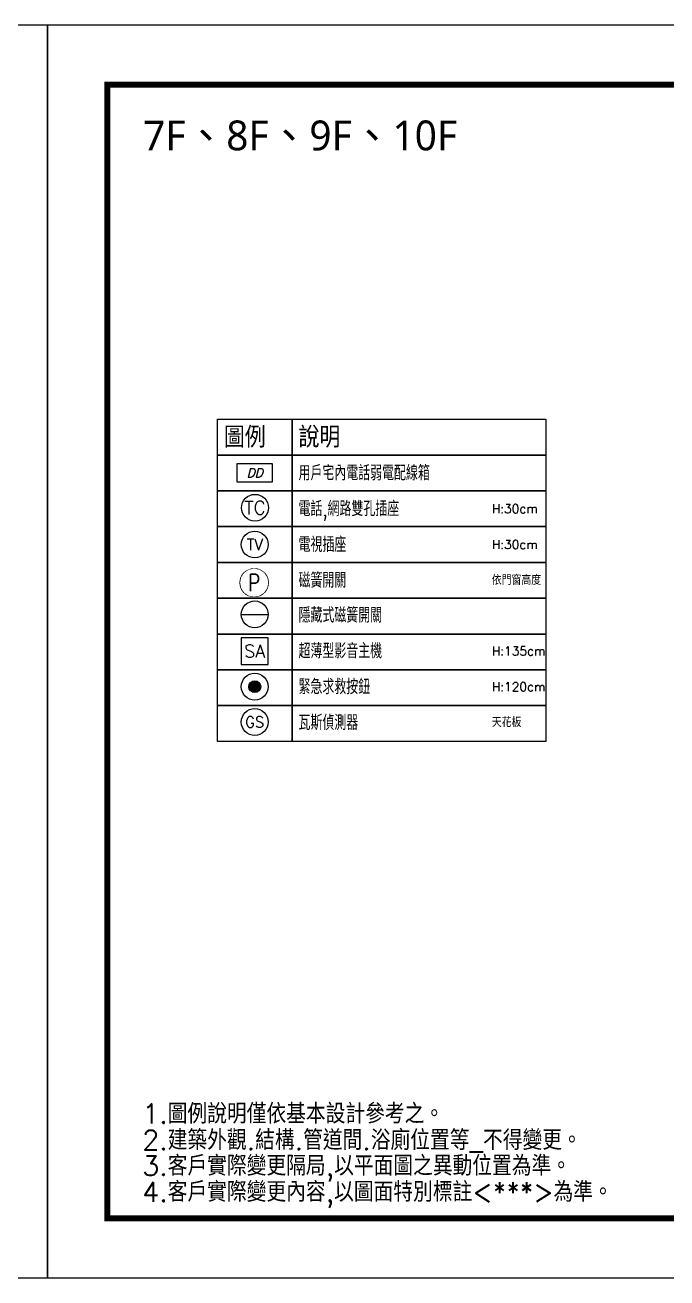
# Model space of a CAD drawing. Extents: x 489590 to 931630, y 16852 to 52972.
# Drawn here: x 501432 to 502507, y 50872 to 52972 of the extents above; entities that cross this region are included whole.
import ezdxf
from ezdxf.enums import TextEntityAlignment as Align

# ---------------------------------------------------------------- set-up
doc = ezdxf.new("R2010")
doc.units = 0
doc.header["$LTSCALE"] = 50
for name, color, linetype in [('08', 8, 'Continuous'), ('0SA-住戶弱電設備', 151, 'Continuous'), ('DIM', 6, 'Continuous'), ('SA', 112, 'Continuous'), ('T', 7, 'Continuous'), ('text', 4, 'Continuous'), ('TV', 151, 'Continuous'), ('TX', 4, 'Continuous'), ('網路', 3, 'Continuous'), ('防盜對講', 2, 'Continuous')]:
    doc.layers.add(name, color=color, linetype=linetype)
doc.styles.add('CHINA', font='SIMPLEX.shx', dxfattribs={"bigfont": 'CHINESET.shx'})
doc.styles.add('NAME', font='italicc.shx', dxfattribs={"bigfont": 'chineset.shx'})
doc.styles.add('SINGLE', font='SIMPLEX.shx', dxfattribs={"width": 0.8, "bigfont": 'chineset.shx'})
doc.styles.get("Standard").update_dxf_attribs({"font": 'txt.shx', "bigfont": 'chineset.shx'})
doc.styles.add('微軟正黑體', font='MSJH_0.TTF')

# ---------------------------------------------------------------- blocks, each defined once
blk = doc.blocks.new('A$C6F4479EE')
at = {"layer": '08'}
blk.add_lwpolyline([(0, 2100), (0, 0), (2970, 0), (2970, 2100)], close=True, dxfattribs=at)
at = {"layer": '08', "color": 8, "true_color": 0x737373, "const_width": 10}
blk.add_lwpolyline([(2535.7, 2000), (100, 2000), (100, 100), (2870, 100), (2870, 1814.8)], dxfattribs=at)
blk = doc.blocks.new('A$C057A232C')
at = {"layer": 'text', "style": 'CHINA'}
for s, p in [('1.圖例說明僅依基本設計參考之。', (1555.8, 333.1)), ('2.建築外觀.結構.管道間.浴廁位置等_不得變更。', (1555.8, 288.9)), ('3.客戶實際變更隔局,以平面圖之異動位置為準。', (1555.8, 245.8)), ('4.客戶實際變更內容,以圖面特別標註<***>為準。', (1555.8, 202))]:
    blk.add_text(s, height=33.075, dxfattribs=at).set_placement(p)
blk = doc.blocks.new('用戶宅內智能配線箱')
at = {"linetype": 'Continuous'}
blk.add_lwpolyline([(-20, -10), (20, -10), (20, 10), (-20, 10)], close=True, dxfattribs=at)
at = {"style": 'NAME'}
blk.add_text('DD', height=10, dxfattribs=at).set_placement((0, 0), align=Align.MIDDLE)
blk = doc.blocks.new('TC')
at = {"color": 7, "linetype": 'Continuous'}
blk.add_circle((0, 0), 15, dxfattribs=at)
at = {"linetype": 'Continuous'}
blk.add_text('TC', height=15, dxfattribs=at).set_placement((0, 0), align=Align.MIDDLE_CENTER)
blk = doc.blocks.new('電視插座')
at = {"linetype": 'Continuous'}
blk.add_circle((0, 0), 15, dxfattribs=at)
at = {"width": 1}
blk.add_text('TV', height=12.56, dxfattribs=at).set_placement((0, 0), align=Align.MIDDLE)
blk = doc.blocks.new('緊急求救按鈕')
blk.add_hatch(color=256).paths.add_polyline_path([(-6.7, 0, 1), (6.7, 0, 1)])
for radius in [15, 6.66]:
    blk.add_circle((0, 0), radius)
blk = doc.blocks.new('瓦斯偵測器')
at = {"linetype": 'Continuous'}
blk.add_circle((0, 0), 15, dxfattribs=at)
at = {"width": 1}
blk.add_text('GS', height=12, dxfattribs=at).set_placement((0, 0), align=Align.MIDDLE)
blk = doc.blocks.new('隱藏式磁簧開關')
at = {"layer": '防盜對講', "linetype": 'Continuous'}
blk.add_line((-15, 0), (15, 0), dxfattribs=at)
blk.add_circle((0, 0), 15, dxfattribs=at)
blk = doc.blocks.new('防盜螢幕對講機')
at = {"linetype": 'Continuous'}
blk.add_lwpolyline([(-15, -15), (15, -15), (15, 15), (-15, 15)], close=True, dxfattribs=at)
at = {"linetype": 'Continuous', "width": 1}
blk.add_text('SA', height=14.25, dxfattribs=at).set_placement((0, 0), align=Align.MIDDLE)
blk = doc.blocks.new('A$C7B722662')
at = {"layer": 'DIM'}
for points in [[(284.5, -660.7), (409.5, -660.7), (409.5, -720.7), (284.5, -720.7)], [(409.5, -660.7), (834.5, -660.7), (834.5, -720.7), (409.5, -720.7)], [(284.5, -720.7), (409.5, -720.7), (409.5, -780.7), (284.5, -780.7)], [(409.5, -720.7), (834.5, -720.7), (834.5, -780.7), (409.5, -780.7)], [(284.5, -780.7), (409.5, -780.7), (409.5, -840.7), (284.5, -840.7)], [(409.5, -780.7), (834.5, -780.7), (834.5, -840.7), (409.5, -840.7)], [(284.5, -840.7), (409.5, -840.7), (409.5, -900.7), (284.5, -900.7)], [(409.5, -840.7), (834.5, -840.7), (834.5, -900.7), (409.5, -900.7)], [(284.5, -900.7), (409.5, -900.7), (409.5, -960.7), (284.5, -960.7)], [(409.5, -900.7), (834.5, -900.7), (834.5, -960.7), (409.5, -960.7)], [(284.5, -960.7), (409.5, -960.7), (409.5, -1020.7), (284.5, -1020.7)], [(409.5, -960.7), (834.5, -960.7), (834.5, -1020.7), (409.5, -1020.7)], [(284.5, -1020.7), (409.5, -1020.7), (409.5, -1080.7), (284.5, -1080.7)], [(409.5, -1020.7), (834.5, -1020.7), (834.5, -1080.7), (409.5, -1080.7)], [(284.5, -1080.7), (409.5, -1080.7), (409.5, -1140.7), (284.5, -1140.7)], [(409.5, -1080.7), (834.5, -1080.7), (834.5, -1140.7), (409.5, -1140.7)], [(284.5, -1140.7), (409.5, -1140.7), (409.5, -1200.7), (284.5, -1200.7)], [(409.5, -1140.7), (834.5, -1140.7), (834.5, -1200.7), (409.5, -1200.7)]]:
    blk.add_lwpolyline(points, close=True, dxfattribs=at)
at = {"layer": 'SA', "xscale": 1.5, "yscale": 1.5, "zscale": 1.5}
for name, p in [('隱藏式磁簧開關', (347, -987.8)), ('防盜螢幕對講機', (347, -1049.5)), ('緊急求救按鈕', (347, -1109)), ('瓦斯偵測器', (347, -1168.2))]:
    blk.add_blockref(name, p, dxfattribs=at)
at = {"layer": 'T', "linetype": 'Continuous', "xscale": 1.5, "yscale": 1.5, "zscale": 1.5}
blk.add_blockref('TC', (347.5, -809.1), dxfattribs=at)
at = {"layer": 'TV', "xscale": 1.5, "yscale": 1.498176133402814, "zscale": 1.498176133402814}
blk.add_blockref('電視插座', (347, -870.7), dxfattribs=at)
at = {"layer": '網路', "xscale": 1.5, "yscale": 1.5, "zscale": 1.5}
blk.add_blockref('用戶宅內智能配線箱', (347, -750.7), dxfattribs=at)
at = {"layer": 'TX', "style": 'SINGLE'}
for s, p in [('圖例', (295.4, -690.7)), ('說明', (420.4, -690.7))]:
    blk.add_text(s, height=35, dxfattribs=at).set_placement(p, align=Align.MIDDLE_LEFT)
at = {"layer": 'TX', "width": 0.8}
for s, p in [('用戶宅內電話弱電配線箱', (420.4, -750.7)), ('電話,網路雙孔插座', (420.4, -810.7)), ('電視插座', (420.4, -870.7)), ('磁簧開關', (420.4, -930.7)), ('隱藏式磁簧開關', (420.4, -989.1)), ('超薄型影音主機', (420.4, -1049.1)), ('緊急求救按鈕', (420.4, -1109.1)), ('瓦斯偵測器', (420.4, -1169.1))]:
    blk.add_text(s, height=25, dxfattribs=at).set_placement(p, align=Align.MIDDLE_LEFT)
at = {"layer": 'TX'}
for s, p in [('H:30cm', (744.2, -810.7)), ('H:30cm', (744.2, -870.7)), ('依門窗高度', (744.2, -930.7)), ('H:135cm', (744.2, -1049.1)), ('H:120cm', (744.2, -1109.1)), ('天花板', (744.2, -1169.1))]:
    blk.add_text(s, height=15, dxfattribs=at).set_placement(p, align=Align.MIDDLE_LEFT)
blk = doc.blocks.new('0SA-磁簧')
blk.add_circle((0, 0), 15)
blk.add_wipeout([(0, 15), (-5.7, 13.9), (-10.6, 10.6), (-13.9, 5.7), (-15, 0), (-13.9, -5.7), (-10.6, -10.6), (-5.7, -13.9), (0, -15), (5.7, -13.9), (10.6, -10.6), (13.9, -5.7), (15, 0), (13.9, 5.7), (10.6, 10.6), (5.7, 13.9)])
at = {"style": 'CHINA', "width": 0.8}
blk.add_text('P', height=18, dxfattribs=at).set_placement((0, 0), align=Align.MIDDLE_CENTER)

msp = doc.modelspace()

# ---------------------------------------------------------------- block references
at = {"layer": '08'}
for p in [(498499.6, 50872.1, -120959), (501469.6, 50872.1, -120959)]:
    msp.add_blockref('A$C6F4479EE', p, dxfattribs=at)
at = {"layer": 'DIM'}
msp.add_blockref('A$C7B722662', (501469.6, 52972.1, -120959), dxfattribs=at)
at = {"layer": 'text'}
msp.add_blockref('A$C057A232C', (500072.5, 50797.8, -120959), dxfattribs=at)

# ---------------------------------------------------------------- texts
at = {"layer": 'TX', "style": '微軟正黑體'}
msp.add_text('7F、8F、9F、10F', height=50, dxfattribs=at).set_placement((501629.6, 52812.1, -120959), align=Align.TOP_LEFT)

# ---------------------------------------------------------------- next in the draw order: block references
at = {"layer": '0SA-住戶弱電設備', "xscale": 1.573, "yscale": 1.573, "zscale": 1.573}
msp.add_blockref('0SA-磁簧', (501815.7, 52037.4, -120959), dxfattribs=at)

doc.saveas('drawing.dxf')
